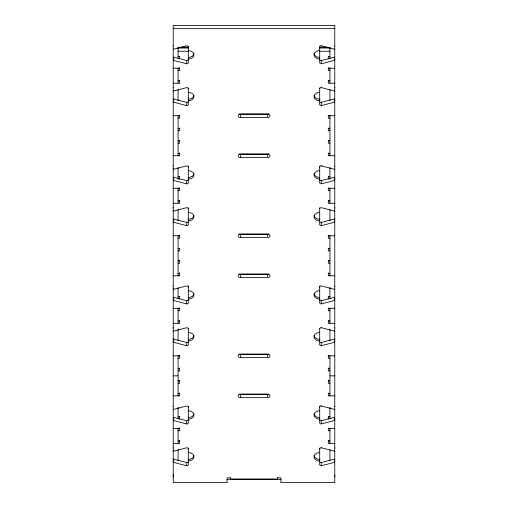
<?xml version="1.0" encoding="UTF-8"?>
<svg xmlns="http://www.w3.org/2000/svg" width="508" height="508" viewBox="0 0 508 508"><rect width="100%" height="100%" fill="white"/><g stroke="black" fill="none" stroke-linecap="round" stroke-linejoin="round"><path stroke-width="0.76" d="M173.222 476.936L173.457 474.516M334.778 476.936L334.778 475.323M173.222 91.034A1.613 1.2 0 0 0 173.685 90.983L186.684 87.605A1.613 1.2 0 0 1 188.303 88.805M319.697 59.366A1.613 1.2 0 0 0 321.316 60.566L334.315 57.182A1.613 1.2 0 0 1 334.778 57.137M334.778 60.376A1.613 1.2 0 0 0 334.315 60.427L321.316 63.811A1.613 1.2 0 0 1 319.697 62.611L319.697 46.882M319.697 101.168A1.613 1.2 0 0 0 321.316 102.368L334.315 98.984A1.613 1.2 0 0 1 334.778 98.933M334.778 102.178A1.613 1.2 0 0 0 334.315 102.229L321.316 105.613A1.613 1.2 0 0 1 319.697 104.407L319.697 87.903M173.222 169.291A1.613 1.2 0 0 0 173.685 169.24L186.684 165.856A1.613 1.2 0 0 1 188.303 167.056M173.222 211.087A1.613 1.2 0 0 0 173.685 211.042L186.684 207.658A1.613 1.2 0 0 1 188.303 208.858M319.697 179.419A1.613 1.2 0 0 0 321.316 180.626L334.315 177.241A1.613 1.2 0 0 1 334.778 177.19M334.778 180.435A1.613 1.2 0 0 0 334.315 180.486L321.316 183.864A1.613 1.2 0 0 1 319.697 182.664L319.697 166.154M319.697 221.221A1.613 1.2 0 0 0 321.316 222.421L334.315 219.043A1.613 1.2 0 0 1 334.778 218.992M334.778 222.237A1.613 1.2 0 0 0 334.315 222.288L321.316 225.666A1.613 1.2 0 0 1 319.697 224.466L319.697 207.778M173.222 289.344A1.613 1.2 0 0 0 173.685 289.293L186.684 285.915A1.613 1.2 0 0 1 188.303 287.115M319.697 299.479A1.613 1.2 0 0 0 321.316 300.679L334.315 297.301A1.613 1.2 0 0 1 334.778 297.25M334.778 300.488A1.613 1.2 0 0 0 334.315 300.539L321.316 303.924A1.613 1.2 0 0 1 319.697 302.724L319.697 286.036M319.697 341.281A1.613 1.2 0 0 0 321.316 342.481L334.315 339.096A1.613 1.2 0 0 1 334.778 339.046M334.778 342.29A1.613 1.2 0 0 0 334.315 342.341L321.316 345.726A1.613 1.2 0 0 1 319.697 344.526L319.697 328.797M173.222 451.206A1.613 1.2 0 0 0 173.685 451.155L186.684 447.77A1.613 1.2 0 0 1 188.303 448.97M319.697 419.538A1.613 1.2 0 0 0 321.316 420.738L334.315 417.354A1.613 1.2 0 0 1 334.778 417.303M334.778 420.548A1.613 1.2 0 0 0 334.315 420.599L321.316 423.977A1.613 1.2 0 0 1 319.697 422.777L319.697 406.267M319.697 461.334A1.613 1.2 0 0 0 321.316 462.534L334.315 459.156A1.613 1.2 0 0 1 334.778 459.105M334.778 462.35A1.613 1.2 0 0 0 334.315 462.401L321.316 465.779A1.613 1.2 0 0 1 319.697 464.579L319.697 448.069M173.222 28.645L334.778 28.645M180.442 47.212L188.354 47.212M319.646 47.212L327.558 47.212M178.073 48.019L188.354 48.019M319.646 48.019L329.927 48.019M178.073 51.264L188.354 51.264M319.646 51.264L329.927 51.264M178.073 56.54L179.686 56.54M328.314 56.54L329.927 56.54M173.222 68.199L179.686 68.199M328.314 68.199L334.778 68.199M178.073 70.606L179.686 70.606L179.686 67.659M329.927 70.606L328.314 70.606L328.314 67.659M178.073 80.81L179.686 80.81M328.314 80.81L329.927 80.81M173.222 83.21L179.686 83.21L179.686 80.27M334.778 83.21L328.314 83.21L328.314 80.27M268.808 113.976A2.426 1.803 0 0 1 267.462 114.281L240.538 114.281A2.426 1.803 0 0 1 239.192 113.976M173.222 115.722L179.686 115.722M328.314 115.722L334.778 115.722M240.538 117.526L267.462 117.526A2.426 1.803 0 0 0 269.888 115.722A2.426 1.803 0 0 0 267.462 113.925L240.538 113.925A2.426 1.803 0 0 0 238.112 115.722A2.426 1.803 0 0 0 240.538 117.526L240.538 115.094M178.073 118.123L179.686 118.123L179.686 115.424M329.927 118.123L328.314 118.123L328.314 115.424M178.073 128.327L179.686 128.327M328.314 128.327L329.927 128.327M178.073 130.734L179.686 130.734L179.686 128.029M329.927 130.734L328.314 130.734L328.314 128.029M178.073 140.735L179.686 140.735M328.314 140.735L329.927 140.735M178.073 143.135L179.686 143.135L179.686 140.195M329.927 143.135L328.314 143.135L328.314 140.195M178.073 153.34L179.686 153.34M328.314 153.34L329.927 153.34M268.808 154A2.426 1.803 0 0 1 267.462 154.299L240.538 154.299A2.426 1.803 0 0 1 239.192 154M173.222 155.74L179.686 155.74L179.686 153.041M334.778 155.74L328.314 155.74L328.314 153.041M240.538 157.543L267.462 157.543A2.426 1.803 0 0 0 269.888 155.74A2.426 1.803 0 0 0 267.462 153.943L240.538 153.943A2.426 1.803 0 0 0 238.112 155.74A2.426 1.803 0 0 0 240.538 157.543L240.538 155.111M178.073 176.594L179.686 176.594M328.314 176.594L329.927 176.594M178.251 178.994L179.686 178.994L179.686 176.403M329.749 178.994L328.314 178.994L328.314 176.403M173.222 188.258L179.686 188.258M328.314 188.258L334.778 188.258M178.073 190.659L179.686 190.659L179.686 187.96M329.927 190.659L328.314 190.659L328.314 187.96M178.073 200.863L179.686 200.863M328.314 200.863L329.927 200.863M173.222 203.264L179.686 203.264L179.686 200.323M334.778 203.264L328.314 203.264L328.314 200.323M268.808 234.036A2.426 1.803 0 0 1 267.462 234.34L240.538 234.34A2.426 1.803 0 0 1 239.192 234.036M173.222 235.782L179.686 235.782M328.314 235.782L334.778 235.782M240.538 237.579L267.462 237.579A2.426 1.803 0 0 0 269.888 235.782A2.426 1.803 0 0 0 267.462 233.978L240.538 233.978A2.426 1.803 0 0 0 238.112 235.782A2.426 1.803 0 0 0 240.538 237.579L240.538 235.147M178.073 238.182L179.686 238.182L179.686 235.242M329.927 238.182L328.314 238.182L328.314 235.242M178.073 248.387L179.686 248.387M328.314 248.387L329.927 248.387M178.073 250.787L179.686 250.787L179.686 248.088M329.927 250.787L328.314 250.787L328.314 248.088M178.073 260.794L179.686 260.794M328.314 260.794L329.927 260.794M178.073 263.195L179.686 263.195L179.686 260.255M329.927 263.195L328.314 263.195L328.314 260.255M178.073 273.399L179.686 273.399M328.314 273.399L329.927 273.399M268.808 274.053A2.426 1.803 0 0 1 267.462 274.358L240.538 274.358A2.426 1.803 0 0 1 239.192 274.053M173.222 275.8L179.686 275.8L179.686 272.859M334.778 275.8L328.314 275.8L328.314 272.859M240.538 277.603L267.462 277.603A2.426 1.803 0 0 0 269.888 275.8A2.426 1.803 0 0 0 267.462 273.996L240.538 273.996A2.426 1.803 0 0 0 238.112 275.8A2.426 1.803 0 0 0 240.538 277.603L240.538 275.171M178.073 296.653L179.686 296.653M328.314 296.653L329.927 296.653M173.222 308.318L179.686 308.318M328.314 308.318L334.778 308.318M178.073 310.718L179.686 310.718L179.686 308.013M329.927 310.718L328.314 310.718L328.314 308.013M178.073 320.923L179.686 320.923M328.314 320.923L329.927 320.923M173.222 323.323L179.686 323.323L179.686 320.618M334.778 323.323L328.314 323.323L328.314 320.618M268.808 354.089A2.426 1.803 0 0 1 267.462 354.394L240.538 354.394A2.426 1.803 0 0 1 239.192 354.089M173.222 355.835L179.686 355.835M328.314 355.835L334.778 355.835M240.538 357.638L267.462 357.638A2.426 1.803 0 0 0 269.888 355.835A2.426 1.803 0 0 0 267.462 354.038L240.538 354.038A2.426 1.803 0 0 0 238.112 355.835A2.426 1.803 0 0 0 240.538 357.638L240.538 355.206M178.073 358.235L179.686 358.235L179.686 355.295M329.927 358.235L328.314 358.235L328.314 355.295M178.073 368.446L179.686 368.446M328.314 368.446L329.927 368.446M178.073 370.846L179.686 370.846L179.686 367.9M329.927 370.846L328.314 370.846L328.314 367.9M173.222 375.844L178.073 375.844M329.927 375.844L334.778 375.844M178.073 380.848L179.686 380.848M328.314 380.848L329.927 380.848M178.073 383.248L179.686 383.248L179.686 380.549M329.927 383.248L328.314 383.248L328.314 380.549M178.073 393.452L179.686 393.452M328.314 393.452L329.927 393.452M268.808 394.113A2.426 1.803 0 0 1 267.462 394.411L240.538 394.411A2.426 1.803 0 0 1 239.192 394.113M173.222 395.859L179.686 395.859L179.686 393.154M334.778 395.859L328.314 395.859L328.314 393.154M240.538 397.656L267.462 397.656A2.426 1.803 0 0 0 269.888 395.859A2.426 1.803 0 0 0 267.462 394.056L240.538 394.056A2.426 1.803 0 0 0 239.192 394.36L238.824 394.583A2.426 1.803 0 0 0 238.296 396.545A2.426 1.803 0 0 0 240.538 397.656L240.538 395.224M178.073 416.706L179.686 416.706M328.314 416.706L329.927 416.706M173.222 428.371L179.686 428.371M328.314 428.371L334.778 428.371M178.073 430.771L179.686 430.771L179.686 427.831M329.927 430.771L328.314 430.771L328.314 427.831M178.073 440.976L179.686 440.976M328.314 440.976L329.927 440.976M173.222 443.376L179.686 443.376L179.686 440.436M334.778 443.376L328.314 443.376L328.314 440.436M230.308 477.799L227.076 477.799L227.076 482.6L173.222 482.6L173.222 25.4L334.778 25.4L334.778 482.6L280.924 482.6L280.924 477.799L277.692 477.799M226.981 479.361L281.019 479.361M319.697 47.003A1.613 1.2 0 0 1 321.316 45.803L334.315 49.181A1.613 1.2 0 0 0 334.778 49.232M319.697 88.805A1.613 1.2 0 0 1 321.316 87.605L334.315 90.983A1.613 1.2 0 0 0 334.778 91.034M173.222 57.137A1.613 1.2 0 0 1 173.685 57.182L186.684 60.566A1.613 1.2 0 0 0 188.303 59.366M188.303 46.463L188.303 62.611A1.613 1.2 0 0 1 186.684 63.811L173.685 60.427A1.613 1.2 0 0 0 173.222 60.376M173.222 98.933A1.613 1.2 0 0 1 173.685 98.984L186.684 102.368A1.613 1.2 0 0 0 188.303 101.168M188.303 87.903L188.303 104.407A1.613 1.2 0 0 1 186.684 105.613L173.685 102.229A1.613 1.2 0 0 0 173.222 102.178M319.697 167.056A1.613 1.2 0 0 1 321.316 165.856L334.315 169.24A1.613 1.2 0 0 0 334.778 169.291M173.222 177.19A1.613 1.2 0 0 1 173.685 177.241L186.684 180.626A1.613 1.2 0 0 0 188.303 179.419M188.303 166.154L188.303 182.664A1.613 1.2 0 0 1 186.684 183.864L173.685 180.486A1.613 1.2 0 0 0 173.222 180.435M173.222 218.992A1.613 1.2 0 0 1 173.685 219.043L186.684 222.421A1.613 1.2 0 0 0 188.303 221.221M188.303 207.778L188.303 224.466A1.613 1.2 0 0 1 186.684 225.666L173.685 222.288A1.613 1.2 0 0 0 173.222 222.237M319.697 328.917A1.613 1.2 0 0 1 321.316 327.717L334.315 331.095A1.613 1.2 0 0 0 334.778 331.146M173.222 297.25A1.613 1.2 0 0 1 173.685 297.301L186.684 300.679A1.613 1.2 0 0 0 188.303 299.479M188.303 286.036L188.303 302.724A1.613 1.2 0 0 1 186.684 303.924L173.685 300.539A1.613 1.2 0 0 0 173.222 300.488M173.222 339.046A1.613 1.2 0 0 1 173.685 339.096L186.684 342.481A1.613 1.2 0 0 0 188.303 341.281M188.303 328.378L188.303 344.526A1.613 1.2 0 0 1 186.684 345.726L173.685 342.341A1.613 1.2 0 0 0 173.222 342.29M319.697 407.168A1.613 1.2 0 0 1 321.316 405.968L334.315 409.353A1.613 1.2 0 0 0 334.778 409.404M319.697 448.97A1.613 1.2 0 0 1 321.316 447.77L334.315 451.155A1.613 1.2 0 0 0 334.778 451.206M173.222 417.303A1.613 1.2 0 0 1 173.685 417.354L186.684 420.738A1.613 1.2 0 0 0 188.303 419.538M188.303 406.267L188.303 422.777A1.613 1.2 0 0 1 186.684 423.977L173.685 420.599A1.613 1.2 0 0 0 173.222 420.548M173.222 459.105A1.613 1.2 0 0 1 173.685 459.156L186.684 462.534A1.613 1.2 0 0 0 188.303 461.334M188.303 448.069L188.303 464.579A1.613 1.2 0 0 1 186.684 465.779L173.685 462.401A1.613 1.2 0 0 0 173.222 462.35M173.222 474.516L173.222 476.129M334.315 57.728L334.315 60.427M334.315 99.524L334.315 102.229M334.315 177.781L334.315 180.486M334.315 219.583L334.315 222.288M334.315 297.84L334.315 300.539M334.315 339.636L334.315 342.341M334.315 417.894L334.315 420.599M334.315 459.696L334.315 462.401M329.927 47.117L329.927 58.642M329.927 67.901L329.927 83.21M329.927 89.491L329.927 100.578M329.927 115.424L329.927 155.74M329.927 167.57L329.927 178.657M329.927 187.96L329.927 203.264M329.927 209.55L329.927 220.834M329.927 235.477L329.927 275.8M329.927 287.63L329.927 298.71M329.927 308.013L329.927 323.323M329.927 329.076L329.927 340.906M329.927 355.536L329.927 395.859M329.927 407.289L329.927 418.77M329.927 428.073L329.927 443.376M329.927 449.586L329.927 460.559M328.314 56.344L328.314 58.941M328.314 296.456L328.314 299.053M328.314 416.516L328.314 419.106M321.316 45.263L321.316 45.803M321.316 60.566L321.316 63.271M321.316 87.058L321.316 87.605M321.316 102.368L321.316 105.067M321.316 165.316L321.316 165.856M321.316 180.626L321.316 183.325M321.316 222.421L321.316 225.127M321.316 300.679L321.316 303.384M321.316 327.171L321.316 327.717M321.316 342.481L321.316 345.18M321.316 405.428L321.316 405.968M321.316 420.738L321.316 423.437M321.316 447.23L321.316 447.77M321.316 462.534L321.316 465.239M277.692 477.647L277.692 479L230.308 479L230.308 477.647M267.462 114.281L267.462 116.713M267.462 154.299L267.462 156.731M267.462 234.34L267.462 236.772M267.462 274.358L267.462 276.79M267.462 354.394L267.462 356.826M267.462 394.411L267.462 396.843M186.684 61.106L186.684 63.811M186.684 102.908L186.684 105.613M186.684 181.166L186.684 183.864M186.684 222.961L186.684 225.666M186.684 301.219L186.684 303.924M186.684 343.021L186.684 345.726M186.684 421.278L186.684 423.977M186.684 463.08L186.684 465.779M179.686 56.344L179.686 58.941M179.686 296.456L179.686 299.053M179.686 416.516L179.686 419.106M178.073 47.117L178.073 58.642M178.073 67.901L178.073 83.21M178.073 89.491L178.073 100.578M178.073 115.424L178.073 155.74M178.073 167.57L178.073 178.657M178.073 187.96L178.073 203.264M178.073 209.55L178.073 220.834M178.073 235.477L178.073 275.8M178.073 287.63L178.073 298.71M178.073 308.013L178.073 323.323M178.073 329.076L178.073 340.906M178.073 355.536L178.073 395.859M178.073 407.289L178.073 418.77M178.073 428.073L178.073 443.376M178.073 449.586L178.073 460.559M173.685 57.182L173.685 59.887M173.685 90.443L173.685 90.983M173.685 98.984L173.685 101.689M173.685 168.7L173.685 169.24M173.685 177.241L173.685 179.946M173.685 210.496L173.685 211.042M173.685 219.043L173.685 221.742M173.685 288.754L173.685 289.293M173.685 297.301L173.685 299.999M173.685 339.096L173.685 341.801M173.685 417.354L173.685 420.059M173.685 450.615L173.685 451.155M173.685 459.156L173.685 461.855M334.778 45.987A1.613 1.2 0 0 1 334.543 45.974M334.778 87.789A1.613 1.2 0 0 1 334.543 87.776M319.697 99.187A5.652 4.204 0 0 1 314.065 95.333M319.697 100.806A5.652 4.204 0 0 1 314.046 96.609A5.652 4.204 0 0 1 319.697 92.405M173.457 87.776A1.613 1.2 0 0 1 173.222 87.789M188.303 50.603A5.652 4.204 0 0 1 193.954 54.807A5.652 4.204 0 0 1 188.303 59.004M188.303 47.003A1.613 1.2 0 0 0 186.684 45.803L173.685 49.181A1.613 1.2 0 0 1 173.222 49.232M193.935 53.53A5.652 4.204 0 0 1 188.303 57.385M173.457 45.974A1.613 1.2 0 0 1 173.222 45.987M188.303 92.405A5.652 4.204 0 0 1 193.954 96.609A5.652 4.204 0 0 1 188.303 100.806M193.935 95.333A5.652 4.204 0 0 1 188.303 99.187M319.697 59.004A5.652 4.204 0 0 1 314.046 54.807A5.652 4.204 0 0 1 319.697 50.603M319.697 57.385A5.652 4.204 0 0 1 314.065 53.53M334.778 447.961A1.613 1.2 0 0 1 334.543 447.948M319.697 459.353A5.652 4.204 0 0 1 314.065 455.498M319.697 460.978A5.652 4.204 0 0 1 314.046 456.775A5.652 4.204 0 0 1 319.697 452.571M173.457 447.948A1.613 1.2 0 0 1 173.222 447.961M188.303 410.775A5.652 4.204 0 0 1 193.954 414.973A5.652 4.204 0 0 1 188.303 419.176M188.303 407.168A1.613 1.2 0 0 0 186.684 405.968L173.685 409.353A1.613 1.2 0 0 1 173.222 409.404M193.935 413.702A5.652 4.204 0 0 1 188.303 417.557M173.457 406.146A1.613 1.2 0 0 1 173.222 406.159M334.778 406.159A1.613 1.2 0 0 1 334.543 406.146M319.697 419.176A5.652 4.204 0 0 1 314.046 414.973A5.652 4.204 0 0 1 319.697 410.775M319.697 417.557A5.652 4.204 0 0 1 314.065 413.702M188.303 452.571A5.652 4.204 0 0 1 193.954 456.775A5.652 4.204 0 0 1 188.303 460.978M193.935 455.498A5.652 4.204 0 0 1 188.303 459.353M334.778 327.901A1.613 1.2 0 0 1 334.543 327.889M319.697 339.3A5.652 4.204 0 0 1 314.065 335.445M319.697 340.919A5.652 4.204 0 0 1 314.046 336.721A5.652 4.204 0 0 1 319.697 332.518M188.303 328.917A1.613 1.2 0 0 0 186.684 327.717L173.685 331.095A1.613 1.2 0 0 1 173.222 331.146M173.457 327.889A1.613 1.2 0 0 1 173.222 327.901M188.303 290.716A5.652 4.204 0 0 1 193.954 294.919A5.652 4.204 0 0 1 188.303 299.123M193.935 293.643A5.652 4.204 0 0 1 188.303 297.498M173.457 286.093A1.613 1.2 0 0 1 173.222 286.099M334.778 289.344A1.613 1.2 0 0 1 334.315 289.293L321.316 285.915A1.613 1.2 0 0 0 319.697 287.115M334.778 286.099A1.613 1.2 0 0 1 334.543 286.093M319.697 299.123A5.652 4.204 0 0 1 314.046 294.919A5.652 4.204 0 0 1 319.697 290.716M319.697 297.498A5.652 4.204 0 0 1 314.065 293.643M188.303 332.518A5.652 4.204 0 0 1 193.954 336.721A5.652 4.204 0 0 1 188.303 340.919M193.935 335.445A5.652 4.204 0 0 1 188.303 339.3M334.778 211.087A1.613 1.2 0 0 1 334.315 211.042L321.316 207.658A1.613 1.2 0 0 0 319.697 208.858M334.778 207.848A1.613 1.2 0 0 1 334.543 207.835M319.697 219.24A5.652 4.204 0 0 1 314.065 215.386M319.697 220.866A5.652 4.204 0 0 1 314.046 216.662A5.652 4.204 0 0 1 319.697 212.458M173.457 207.835A1.613 1.2 0 0 1 173.222 207.848M188.303 170.663A5.652 4.204 0 0 1 193.954 174.86A5.652 4.204 0 0 1 188.303 179.064M193.935 173.59A5.652 4.204 0 0 1 188.303 177.444M173.457 166.033A1.613 1.2 0 0 1 173.222 166.046M334.778 166.046A1.613 1.2 0 0 1 334.543 166.033M319.697 179.064A5.652 4.204 0 0 1 314.046 174.86A5.652 4.204 0 0 1 319.697 170.663M319.697 177.444A5.652 4.204 0 0 1 314.065 173.59M188.303 212.458A5.652 4.204 0 0 1 193.954 216.662A5.652 4.204 0 0 1 188.303 220.866M193.935 215.386A5.652 4.204 0 0 1 188.303 219.24"/></g></svg>
